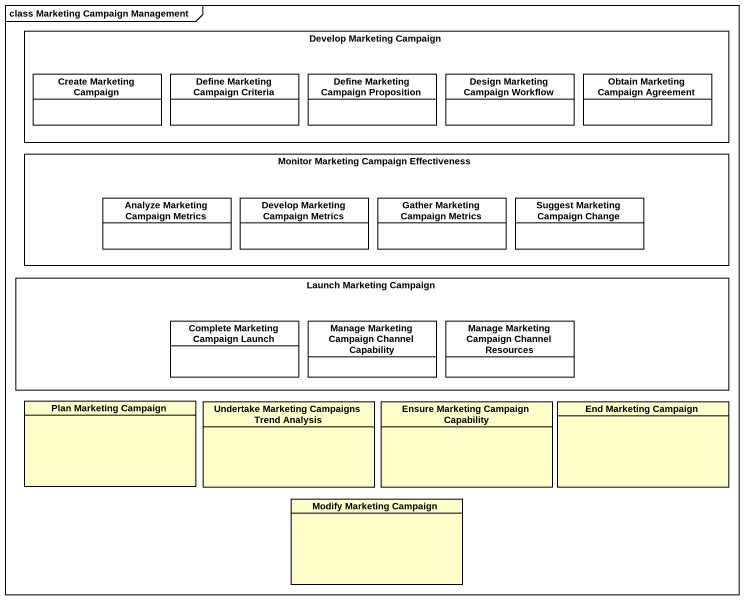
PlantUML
@startuml
mainframe class Marketing Campaign Management
hide circle
hide empty members
rectangle "Develop Marketing Campaign" as Develop_Marketing_Campaign {
  class "Create Marketing Campaign" as Create_Marketing_Campaign #FFFFFF
  class "Define Marketing Campaign Criteria" as Define_Marketing_Campaign #FFFFFF
  class "Define Marketing Campaign Proposition" as Define_Marketing_Campaign_2 #FFFFFF
  class "Design Marketing Campaign Workflow" as Design_Marketing_Campaign #FFFFFF
  class "Obtain Marketing Campaign Agreement" as Obtain_Marketing_Campaign #FFFFFF
}
rectangle "Monitor Marketing Campaign Effectiveness" as Monitor_Marketing_Campaign {
  class "Analyze Marketing Campaign Metrics" as Analyze_Marketing_Campaign #FFFFFF
  class "Develop Marketing Campaign Metrics" as Develop_Marketing_Campaign_2 #FFFFFF
  class "Gather Marketing Campaign Metrics" as Gather_Marketing_Campaign #FFFFFF
  class "Suggest Marketing Campaign Change" as Suggest_Marketing_Campaign #FFFFFF
}
rectangle "Launch Marketing Campaign" as Launch_Marketing_Campaign {
  class "Complete Marketing Campaign Launch" as Complete_Marketing_Campaign #FFFFFF
  class "Manage Marketing Campaign Channel Capability" as Manage_Marketing_Campaign #FFFFFF
  class "Manage Marketing Campaign Channel Resources" as Manage_Marketing_Campaign_2 #FFFFFF
}
class "Plan Marketing Campaign" as Plan_Marketing_Campaign
class "Undertake Marketing Campaigns Trend Analysis" as Undertake_Marketing
class "Ensure Marketing Campaign Capability" as Ensure_Marketing_Campaign
class "End Marketing Campaign" as End_Marketing_Campaign
class "Modify Marketing Campaign" as Modify_Marketing_Campaign
@enduml
